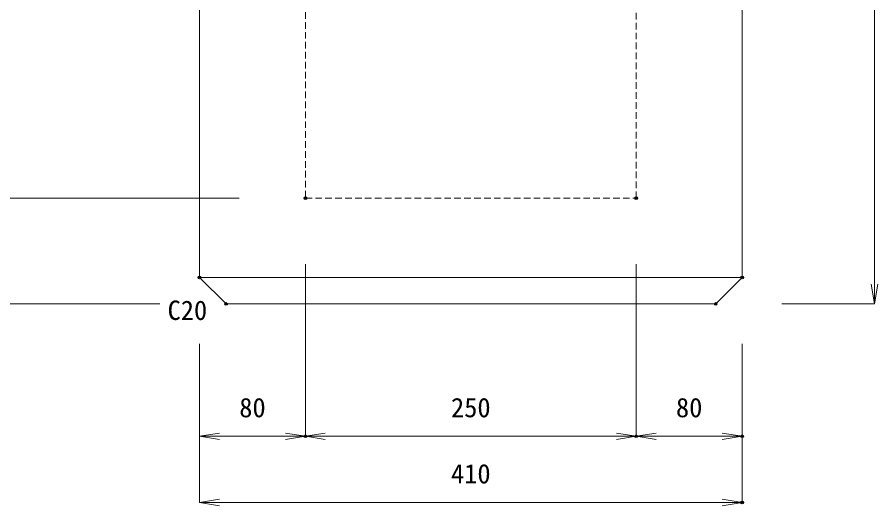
# Model space of a CAD drawing. Units: millimetres, scale not verified. Extents: x -1945 to 1945, y -1216 to 1624.
# Drawn here: x -1559 to -909, y -419 to -50 of the extents above; entities that cross this region are included whole.
import ezdxf
from ezdxf.enums import TextEntityAlignment as Align

# ---------------------------------------------------------------- set-up
doc = ezdxf.new("R2010")
doc.units = ezdxf.units.MM
doc.header["$LTSCALE"] = 10
doc.header["$PDMODE"] = 32
doc.header["$PDSIZE"] = 2
doc.linetypes.add('USER1', pattern=[0.75, 0.5, -0.25])
for name, color, linetype, lineweight in [('0-3_KIJUN', 7, 'USER1', 18), ('0-5_SUNPO_S10', 3, 'Continuous', 18), ('0-9__0-0_0', 7, 'Continuous', 18)]:
    doc.layers.add(name, color=color, linetype=linetype, lineweight=lineweight)
doc.layers.add('0-A__0-2_DEFPOINTS', color=7, linetype='Continuous')
doc.styles.add('ＭＳ ゴシック', font='')
doc.styles.get('ＭＳ ゴシック').set_extended_font_data('MS Gothic')

# ---------------------------------------------------------------- blocks, each defined once
blk = doc.blocks.new('_OPEN')
at = {"layer": '0-9__0-0_0'}
blk.add_line((0, 0), (-1, 0), dxfattribs=at)
blk.add_lwpolyline([(-1, 0.1667), (0, 0), (-1, -0.1667)], dxfattribs=at)
blk = doc.blocks.new('_D6')
at = {"layer": '0-5_SUNPO_S10'}
for p, q in [((553.34, 1233.08), (373.34, 1233.08)), ((373.34, 1218.08), (373.34, 1168.08)), ((493.34, 1153.08), (373.34, 1153.08))]:
    blk.add_line(p, q, dxfattribs=at)
at = {"layer": '0-A__0-2_DEFPOINTS'}
for p in [(603.34, 1233.08), (373.34, 1153.08), (543.34, 1153.08)]:
    blk.add_point(p, dxfattribs=at)
at = {"layer": '0-5_SUNPO_S10', "xscale": 15, "yscale": 15}
for p, rotation in [((373.34, 1233.08), 90), ((373.34, 1153.08), 270)]:
    blk.add_blockref('_OPEN', p, dxfattribs=dict(at, rotation=rotation))
at = {"layer": '0-5_SUNPO_S10', "color": 7, "style": 'ＭＳ ゴシック'}
blk.add_text('80', height=14.66, rotation=90, dxfattribs=at).set_placement((363.34, 1183.08), align=Align.BOTTOM_LEFT)
blk = doc.blocks.new('_D7')
at = {"layer": '0-5_SUNPO_S10'}
for p, q in [((499.23, 1896.08), (323.34, 1896.08)), ((323.34, 1881.08), (323.34, 1168.08)), ((493.34, 1153.08), (323.34, 1153.08))]:
    blk.add_line(p, q, dxfattribs=at)
at = {"layer": '0-A__0-2_DEFPOINTS'}
for p in [(549.23, 1896.08), (323.34, 1153.08), (543.34, 1153.08)]:
    blk.add_point(p, dxfattribs=at)
at = {"layer": '0-5_SUNPO_S10', "xscale": 15, "yscale": 15}
for p, rotation in [((323.34, 1896.08), 90), ((323.34, 1153.08), 270)]:
    blk.add_blockref('_OPEN', p, dxfattribs=dict(at, rotation=rotation))
at = {"layer": '0-5_SUNPO_S10', "color": 7, "style": 'ＭＳ ゴシック'}
blk.add_text('743', height=14.66, rotation=90, dxfattribs=at).set_placement((313.34, 1509.58), align=Align.BOTTOM_LEFT)
blk = doc.blocks.new('_D8')
at = {"layer": '0-5_SUNPO_S10'}
for p, q in [((603.34, 1183.08), (603.34, 1053.08)), ((523.34, 1123.08), (523.34, 1053.08)), ((538.34, 1053.08), (588.34, 1053.08))]:
    blk.add_line(p, q, dxfattribs=at)
at = {"layer": '0-A__0-2_DEFPOINTS'}
for p in [(603.34, 1233.08), (523.34, 1173.08), (603.34, 1053.08)]:
    blk.add_point(p, dxfattribs=at)
at = {"layer": '0-5_SUNPO_S10', "xscale": 15, "yscale": 15, "rotation": 180}
blk.add_blockref('_OPEN', (523.34, 1053.08), dxfattribs=at)
at = {"layer": '0-5_SUNPO_S10', "xscale": 15, "yscale": 15}
blk.add_blockref('_OPEN', (603.34, 1053.08), dxfattribs=at)
at = {"layer": '0-5_SUNPO_S10', "color": 7, "style": 'ＭＳ ゴシック'}
blk.add_text('80', height=14.66, dxfattribs=at).set_placement((553.34, 1063.08), align=Align.BOTTOM_LEFT)
blk = doc.blocks.new('_D9')
at = {"layer": '0-5_SUNPO_S10'}
for p, q in [((603.34, 1183.08), (603.34, 1053.08)), ((853.34, 1183.08), (853.34, 1053.08)), ((618.34, 1053.08), (838.34, 1053.08))]:
    blk.add_line(p, q, dxfattribs=at)
at = {"layer": '0-A__0-2_DEFPOINTS'}
for p in [(603.34, 1233.08), (853.34, 1233.08), (853.34, 1053.08)]:
    blk.add_point(p, dxfattribs=at)
at = {"layer": '0-5_SUNPO_S10', "xscale": 15, "yscale": 15, "rotation": 180}
blk.add_blockref('_OPEN', (603.34, 1053.08), dxfattribs=at)
at = {"layer": '0-5_SUNPO_S10', "xscale": 15, "yscale": 15}
blk.add_blockref('_OPEN', (853.34, 1053.08), dxfattribs=at)
at = {"layer": '0-5_SUNPO_S10', "color": 7, "style": 'ＭＳ ゴシック'}
blk.add_text('250', height=14.66, dxfattribs=at).set_placement((713.34, 1063.08), align=Align.BOTTOM_LEFT)
blk = doc.blocks.new('_D10')
at = {"layer": '0-5_SUNPO_S10'}
for p, q in [((853.34, 1183.08), (853.34, 1053.08)), ((933.34, 1123.08), (933.34, 1053.08)), ((868.34, 1053.08), (918.34, 1053.08))]:
    blk.add_line(p, q, dxfattribs=at)
at = {"layer": '0-A__0-2_DEFPOINTS'}
for p in [(853.34, 1233.08), (933.34, 1173.08), (933.34, 1053.08)]:
    blk.add_point(p, dxfattribs=at)
at = {"layer": '0-5_SUNPO_S10', "xscale": 15, "yscale": 15, "rotation": 180}
blk.add_blockref('_OPEN', (853.34, 1053.08), dxfattribs=at)
at = {"layer": '0-5_SUNPO_S10', "xscale": 15, "yscale": 15}
blk.add_blockref('_OPEN', (933.34, 1053.08), dxfattribs=at)
at = {"layer": '0-5_SUNPO_S10', "color": 7, "style": 'ＭＳ ゴシック'}
blk.add_text('80', height=14.66, dxfattribs=at).set_placement((883.34, 1063.08), align=Align.BOTTOM_LEFT)
blk = doc.blocks.new('_D11')
at = {"layer": '0-5_SUNPO_S10'}
for p, q in [((523.34, 1123.08), (523.34, 1003.08)), ((933.34, 1123.08), (933.34, 1003.08)), ((538.34, 1003.08), (918.34, 1003.08))]:
    blk.add_line(p, q, dxfattribs=at)
at = {"layer": '0-A__0-2_DEFPOINTS'}
for p in [(523.34, 1173.08), (933.34, 1173.08), (933.34, 1003.08)]:
    blk.add_point(p, dxfattribs=at)
at = {"layer": '0-5_SUNPO_S10', "xscale": 15, "yscale": 15, "rotation": 180}
blk.add_blockref('_OPEN', (523.34, 1003.08), dxfattribs=at)
at = {"layer": '0-5_SUNPO_S10', "xscale": 15, "yscale": 15}
blk.add_blockref('_OPEN', (933.34, 1003.08), dxfattribs=at)
at = {"layer": '0-5_SUNPO_S10', "color": 7, "style": 'ＭＳ ゴシック'}
blk.add_text('410', height=14.66, dxfattribs=at).set_placement((713.34, 1013.08), align=Align.BOTTOM_LEFT)
blk = doc.blocks.new('_D24')
at = {"layer": '0-5_SUNPO_S10'}
for p, q in [((958.34, 1833.98), (1033.34, 1833.98)), ((1033.34, 1168.08), (1033.34, 1818.98)), ((963.34, 1153.08), (1033.34, 1153.08))]:
    blk.add_line(p, q, dxfattribs=at)
at = {"layer": '0-A__0-2_DEFPOINTS'}
for p in [(908.34, 1833.98), (1033.34, 1833.98), (913.34, 1153.08)]:
    blk.add_point(p, dxfattribs=at)
at = {"layer": '0-5_SUNPO_S10', "xscale": 15, "yscale": 15}
for p, rotation in [((1033.34, 1833.98), 90), ((1033.34, 1153.08), 270)]:
    blk.add_blockref('_OPEN', p, dxfattribs=dict(at, rotation=rotation))
at = {"layer": '0-5_SUNPO_S10', "color": 7, "style": 'ＭＳ ゴシック'}
blk.add_text('681', height=14.66, rotation=90, dxfattribs=at).set_placement((1023.34, 1478.53), align=Align.BOTTOM_LEFT)
blk = doc.blocks.new('_D27')
at = {"layer": '0-5_SUNPO_S10'}
for p, q in [((678.34, 1378.08), (373.34, 1378.08)), ((373.34, 1363.08), (373.34, 1248.08)), ((553.34, 1233.08), (373.34, 1233.08))]:
    blk.add_line(p, q, dxfattribs=at)
at = {"layer": '0-A__0-2_DEFPOINTS'}
for p in [(728.34, 1378.08), (373.34, 1233.08), (603.34, 1233.08)]:
    blk.add_point(p, dxfattribs=at)
at = {"layer": '0-5_SUNPO_S10', "xscale": 15, "yscale": 15}
for p, rotation in [((373.34, 1378.08), 90), ((373.34, 1233.08), 270)]:
    blk.add_blockref('_OPEN', p, dxfattribs=dict(at, rotation=rotation))
at = {"layer": '0-5_SUNPO_S10', "color": 7, "style": 'ＭＳ ゴシック'}
blk.add_text('145', height=14.66, rotation=90, dxfattribs=at).set_placement((363.34, 1290.58), align=Align.BOTTOM_LEFT)

msp = doc.modelspace()

# ---------------------------------------------------------------- linework, layer by layer
at = {"layer": '0-3_KIJUN', "linetype": 'Continuous'}
msp.add_line((-1421.66, -246.92), (-1011.66, -246.92), dxfattribs=at)
msp.add_lwpolyline([(-1091.66, 336.08), (-1036.66, 336.08), (-1011.66, 311.08), (-1011.66, -246.92), (-1031.66, -266.92), (-1401.66, -266.92), (-1421.66, -246.92), (-1421.66, 311.08), (-1396.66, 336.08), (-1341.66, 336.08), (-1341.66, 186.08), (-1336.66, 78.08)], dxfattribs=at)
at = {"layer": '0-3_KIJUN'}
msp.add_lwpolyline([(-1341.66, 336.08), (-1341.66, -186.92), (-1091.66, -186.92), (-1091.66, 336.08)], dxfattribs=at)

# ---------------------------------------------------------------- block references
at = {"layer": '0-5_SUNPO_S10'}
for name in ['_D7', '_D24', '_D27', '_D6', '_D8', '_D9', '_D10', '_D11']:
    msp.add_blockref(name, (-1945, -1420), dxfattribs=at)

# ---------------------------------------------------------------- texts
at = {"layer": '0-5_SUNPO_S10', "color": 7, "style": 'ＭＳ ゴシック'}
msp.add_text('C20', height=14.66, dxfattribs=at).set_placement((-1445.82, -283.39), align=Align.BOTTOM_LEFT)

doc.saveas('drawing.dxf')
